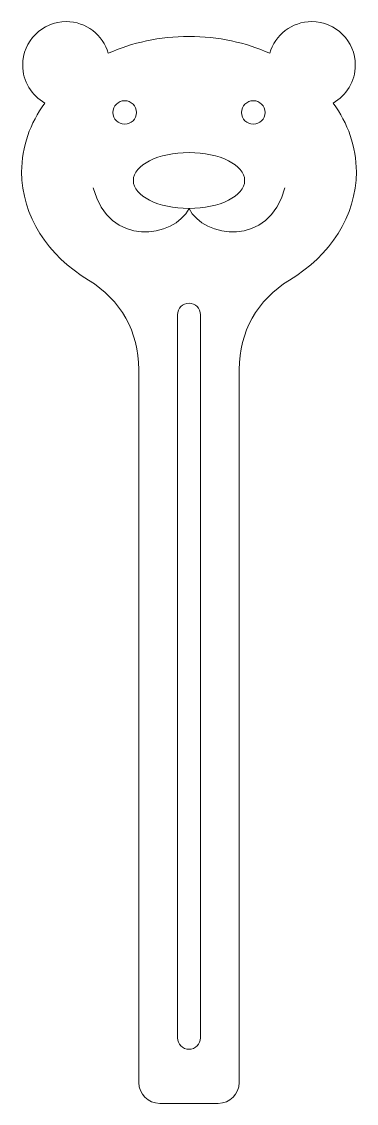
# Model space of a CAD drawing. Header units: millimetres. Extents: x -19 to 19, y -62 to 62.
import ezdxf

# ---------------------------------------------------------------- set-up
doc = ezdxf.new("R2010")
doc.units = ezdxf.units.MM
doc.header["$MEASUREMENT"] = 0
doc.layers.add('layer 1', color=7, linetype='Continuous')

msp = doc.modelspace()

# ---------------------------------------------------------------- linework, layer by layer
at = {"layer": 'layer 1', "color": 242, "lineweight": 9}
for points, knots in [([(0, 60.785), (3.3836, 60.785), (6.5635, 60.0798), (9.3288, 58.8417), (9.3288, 58.8417), (9.9254, 60.953), (11.8658, 62.5), (14.1682, 62.5), (14.1682, 62.5), (16.9456, 62.5), (19.1968, 60.2488), (19.1968, 57.4714), (19.1968, 57.4714), (19.1968, 55.5918), (18.1653, 53.9536), (16.6381, 53.0906), (16.6381, 53.0906), (18.3391, 50.7607), (19.3165, 48.0432), (19.3165, 45.1403), (19.3165, 45.1403), (19.3165, 40.0214), (16.2809, 35.477), (11.5888, 32.6229), (11.5888, 32.6229), (7.8856, 30.3707), (5.7922, 26.6473), (5.7922, 22.3132), (5.7922, 22.3132), (5.7922, 22.3132), (5.7922, -60.0866), (5.7922, -60.0866), (5.7922, -60.0866), (5.7922, -61.4159), (4.7081, -62.5), (3.3788, -62.5), (3.3788, -62.5), (3.3788, -62.5), (-3.3788, -62.5), (-3.3788, -62.5), (-3.3788, -62.5), (-4.7081, -62.5), (-5.7922, -61.4159), (-5.7922, -60.0866), (-5.7922, -60.0866), (-5.7922, -60.0866), (-5.7922, 22.3132), (-5.7922, 22.3132), (-5.7922, 22.3132), (-5.7922, 26.6473), (-7.8856, 30.3707), (-11.5887, 32.6229), (-11.5887, 32.6229), (-16.2809, 35.477), (-19.3165, 40.0214), (-19.3165, 45.1403), (-19.3165, 45.1403), (-19.3165, 48.0432), (-18.339, 50.7611), (-16.638, 53.0906), (-16.638, 53.0906), (-18.1653, 53.9536), (-19.1967, 55.5918), (-19.1967, 57.4714), (-19.1967, 57.4714), (-19.1967, 60.2488), (-16.9455, 62.5), (-14.1682, 62.5), (-14.1682, 62.5), (-11.8658, 62.5), (-9.9254, 60.953), (-9.3288, 58.8417), (-9.3288, 58.8417), (-6.563, 60.0793), (-3.3836, 60.785), (0, 60.785)], [0, 0, 0, 0, 0.05, 0.05, 0.05, 0.05, 0.1, 0.1, 0.1, 0.1, 0.15, 0.15, 0.15, 0.15, 0.2, 0.2, 0.2, 0.2, 0.25, 0.25, 0.25, 0.25, 0.3, 0.3, 0.3, 0.3, 0.35, 0.35, 0.35, 0.35, 0.4, 0.4, 0.4, 0.4, 0.45, 0.45, 0.45, 0.45, 0.5, 0.5, 0.5, 0.5, 0.55, 0.55, 0.55, 0.55, 0.6, 0.6, 0.6, 0.6, 0.65, 0.65, 0.65, 0.65, 0.7, 0.7, 0.7, 0.7, 0.75, 0.75, 0.75, 0.75, 0.8, 0.8, 0.8, 0.8, 0.85, 0.85, 0.85, 0.85, 0.9, 0.9, 0.9, 0.9, 1, 1, 1, 1]), ([(0, 47.3751), (3.5482, 47.3751), (6.425, 45.928), (6.425, 44.1426), (6.425, 44.1426), (6.425, 42.3567), (3.5482, 40.9096), (0, 40.9096), (0, 40.9096), (-3.5482, 40.9096), (-6.425, 42.3567), (-6.425, 44.1426), (-6.425, 44.1426), (-6.425, 45.928), (-3.5482, 47.3751), (0, 47.3751)], [0, 0, 0, 0, 0.2, 0.2, 0.2, 0.2, 0.4, 0.4, 0.4, 0.4, 0.6, 0.6, 0.6, 0.6, 1, 1, 1, 1]), ([(0, -56.2483), (0.7313, -56.2483), (1.3274, -55.6522), (1.3274, -54.9209), (1.3274, -54.9209), (1.3274, -54.9209), (1.3274, 28.6291), (1.3274, 28.6291), (1.3274, 28.6291), (1.3274, 29.3604), (0.7313, 29.9565), (0, 29.9565), (0, 29.9565), (-0.7312, 29.9565), (-1.3274, 29.3604), (-1.3274, 28.6291), (-1.3274, 28.6291), (-1.3274, 28.6291), (-1.3274, -54.9209), (-1.3274, -54.9209), (-1.3274, -54.9209), (-1.3274, -55.6522), (-0.7312, -56.2483), (0, -56.2483)], [0, 0, 0, 0, 0.14285714, 0.14285714, 0.14285714, 0.14285714, 0.28571429, 0.28571429, 0.28571429, 0.28571429, 0.42857143, 0.42857143, 0.42857143, 0.42857143, 0.57142857, 0.57142857, 0.57142857, 0.57142857, 0.71428571, 0.71428571, 0.71428571, 0.71428571, 1, 1, 1, 1])]:
    msp.add_open_spline(points, degree=3, knots=knots, dxfattribs=at)
at = {"layer": 'layer 1', "color": 142, "lineweight": 9}
for points, knots in [([(-7.4232, 53.3604), (-6.674, 53.3604), (-6.0663, 52.7527), (-6.0663, 52.0036), (-6.0663, 52.0036), (-6.0663, 51.2544), (-6.674, 50.6467), (-7.4232, 50.6467), (-7.4232, 50.6467), (-8.1723, 50.6467), (-8.78, 51.2544), (-8.78, 52.0036), (-8.78, 52.0036), (-8.78, 52.7527), (-8.1723, 53.3604), (-7.4232, 53.3604)], [0, 0, 0, 0, 0.2, 0.2, 0.2, 0.2, 0.4, 0.4, 0.4, 0.4, 0.6, 0.6, 0.6, 0.6, 1, 1, 1, 1]), ([(7.4232, 53.3604), (8.1723, 53.3604), (8.78, 52.7527), (8.78, 52.0036), (8.78, 52.0036), (8.78, 51.2544), (8.1723, 50.6467), (7.4232, 50.6467), (7.4232, 50.6467), (6.6741, 50.6467), (6.0664, 51.2544), (6.0664, 52.0036), (6.0664, 52.0036), (6.0664, 52.7527), (6.6741, 53.3604), (7.4232, 53.3604)], [0, 0, 0, 0, 0.2, 0.2, 0.2, 0.2, 0.4, 0.4, 0.4, 0.4, 0.6, 0.6, 0.6, 0.6, 1, 1, 1, 1]), ([(11.0554, 43.3042), (9.2859, 36.3603), (1.6899, 37.4777), (0, 40.9096), (0, 40.9096), (-1.6898, 37.4777), (-9.2858, 36.3603), (-11.0553, 43.3042)], [0, 0, 0, 0, 0.33333333, 0.33333333, 0.33333333, 0.33333333, 1, 1, 1, 1])]:
    msp.add_open_spline(points, degree=3, knots=knots, dxfattribs=at)

doc.saveas('drawing.dxf')
